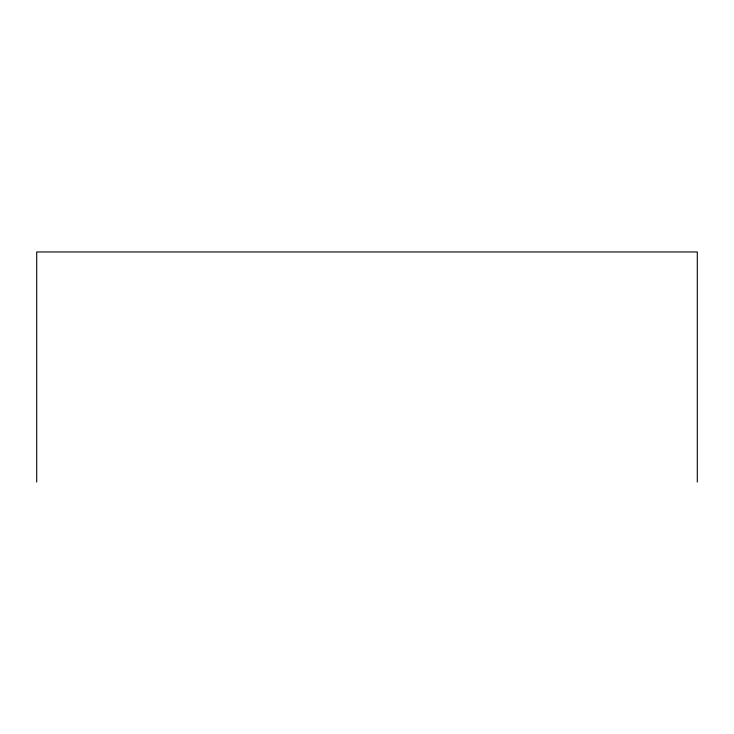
<?xml version="1.0" encoding="UTF-8"?>
<svg xmlns="http://www.w3.org/2000/svg" width="734" height="734" viewBox="0 0 734 734"><rect width="100%" height="100%" fill="white"/><g stroke="black" fill="none" stroke-linecap="round" stroke-linejoin="round"><path stroke-width="1.1" d="M697.3 482.027L697.3 251.973L36.7 251.973L36.7 482.027"/></g></svg>
